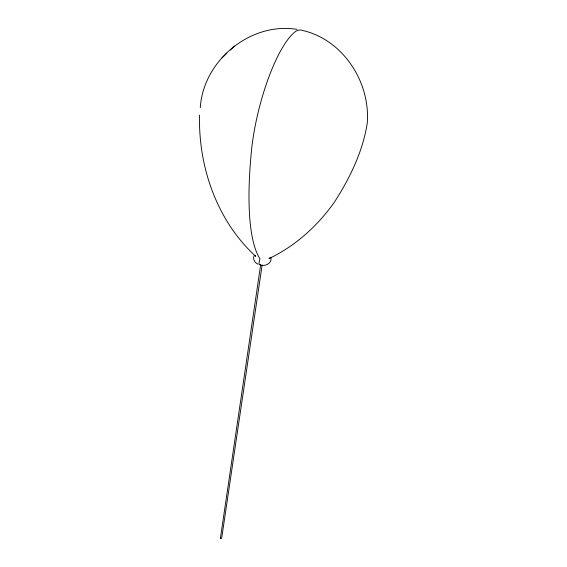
<?xml version="1.0" encoding="UTF-8"?>
<svg xmlns="http://www.w3.org/2000/svg" width="567" height="567" viewBox="0 0 567 567"><rect width="100%" height="100%" fill="white"/><g stroke="black" fill="none" stroke-linecap="round" stroke-linejoin="round"><path stroke-width="0.85" d="M200.279 107.652C203.192 60.782 250.423 21.659 297.073 29.371M262.145 265.087L221.654 538.338L220.903 538.629L220.435 538.04M220.421 538.161L260.657 264.775M254.087 255.745C252.57 259.055 254.803 262.897 257.992 264.208M230.28 49.995L234.483 46.083M222.002 57.77L226.814 53.291M269.899 257.843L268.956 258.566C295.109 246.255 317.244 226.19 333.97 202.78C349.612 178.725 362.71 151.928 367.225 123.4C370.612 82.562 343.524 40.122 302.863 30.49A89.848 24.643 -75.9 0 0 295.91 31.22A89.395 24.36 -76 0 0 251.954 146.123A216.254 52.292 -76.4 0 0 259.984 258.786A4.997 1.311 -73.4 0 0 259.076 263.683A4.997 1.311 -73.4 0 0 260.331 264.364M261.111 265.143C265.824 266.483 272.28 262.968 270.941 257.496M255.2 255.398L255.752 256.369C217.041 220.932 198.23 166.996 199.556 115.158"/></g></svg>
